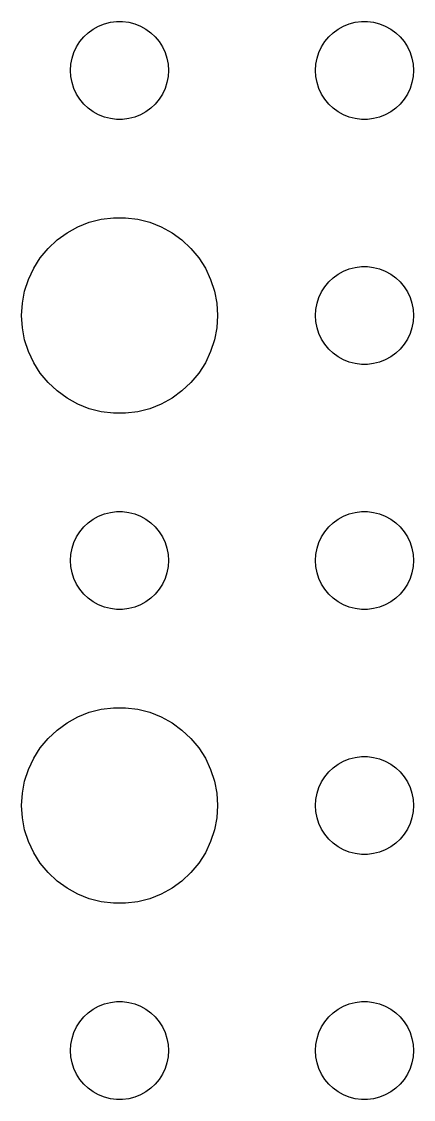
# Model space of a CAD drawing. Header units: metres. Extents: x -150 to 150, y -149 to 149.
# Drawn here: x -115.5 to -103.5, y -76.5 to -43.5 of the extents above; entities that cross this region are included whole.
import ezdxf

# ---------------------------------------------------------------- set-up
doc = ezdxf.new("R2010")
doc.units = ezdxf.units.M

msp = doc.modelspace()

# ---------------------------------------------------------------- linework, layer by layer
for p, q in [((-112.964, -43.5734), (-112.781, -43.5266)), ((-112.781, -43.5266), (-112.594, -43.503)), ((-112.594, -43.503), (-112.406, -43.503)), ((-112.406, -43.503), (-112.219, -43.5266)), ((-112.219, -43.5266), (-112.036, -43.5734)), ((-105.464, -43.5734), (-105.281, -43.5266)), ((-105.281, -43.5266), (-105.094, -43.503)), ((-105.094, -43.503), (-104.906, -43.503)), ((-104.906, -43.503), (-104.719, -43.5266)), ((-104.719, -43.5266), (-104.536, -43.5734)), ((-113.593, -43.9732), (-113.456, -43.8442)), ((-113.456, -43.8442), (-113.304, -43.7335)), ((-113.304, -43.7335), (-113.139, -43.6428)), ((-113.139, -43.6428), (-112.964, -43.5734)), ((-112.036, -43.5734), (-111.861, -43.6428)), ((-111.861, -43.6428), (-111.696, -43.7335)), ((-111.696, -43.7335), (-111.544, -43.8442)), ((-111.544, -43.8442), (-111.407, -43.9732)), ((-106.093, -43.9732), (-105.956, -43.8442)), ((-105.956, -43.8442), (-105.804, -43.7335)), ((-105.804, -43.7335), (-105.639, -43.6428)), ((-105.639, -43.6428), (-105.464, -43.5734)), ((-104.536, -43.5734), (-104.361, -43.6428)), ((-104.361, -43.6428), (-104.196, -43.7335)), ((-104.196, -43.7335), (-104.044, -43.8442)), ((-104.044, -43.8442), (-103.907, -43.9732)), ((-113.814, -44.2774), (-113.714, -44.1183)), ((-113.714, -44.1183), (-113.593, -43.9732)), ((-111.407, -43.9732), (-111.286, -44.1183)), ((-111.286, -44.1183), (-111.186, -44.2774)), ((-106.314, -44.2774), (-106.214, -44.1183)), ((-106.214, -44.1183), (-106.093, -43.9732)), ((-103.907, -43.9732), (-103.786, -44.1183)), ((-103.786, -44.1183), (-103.686, -44.2774)), ((-113.953, -44.627), (-113.895, -44.4478)), ((-113.895, -44.4478), (-113.814, -44.2774)), ((-111.186, -44.2774), (-111.105, -44.4478)), ((-111.105, -44.4478), (-111.047, -44.627)), ((-106.453, -44.627), (-106.395, -44.4478)), ((-106.395, -44.4478), (-106.314, -44.2774)), ((-103.686, -44.2774), (-103.605, -44.4478)), ((-103.605, -44.4478), (-103.547, -44.627)), ((-114, -45), (-113.988, -44.812)), ((-113.988, -44.812), (-113.953, -44.627)), ((-111.047, -44.627), (-111.012, -44.812)), ((-111.012, -44.812), (-111, -45)), ((-106.5, -45), (-106.488, -44.812)), ((-106.488, -44.812), (-106.453, -44.627)), ((-103.547, -44.627), (-103.512, -44.812)), ((-103.512, -44.812), (-103.5, -45)), ((-113.988, -45.188), (-114, -45)), ((-113.953, -45.373), (-113.988, -45.188)), ((-111.012, -45.188), (-111.047, -45.373)), ((-111, -45), (-111.012, -45.188)), ((-106.488, -45.188), (-106.5, -45)), ((-106.453, -45.373), (-106.488, -45.188)), ((-103.512, -45.188), (-103.547, -45.373)), ((-103.5, -45), (-103.512, -45.188)), ((-113.895, -45.5522), (-113.953, -45.373)), ((-111.047, -45.373), (-111.105, -45.5522)), ((-106.395, -45.5522), (-106.453, -45.373)), ((-103.547, -45.373), (-103.605, -45.5522)), ((-113.814, -45.7226), (-113.895, -45.5522)), ((-113.714, -45.8817), (-113.814, -45.7226)), ((-111.186, -45.7226), (-111.286, -45.8817)), ((-111.105, -45.5522), (-111.186, -45.7226)), ((-106.314, -45.7226), (-106.395, -45.5522)), ((-106.214, -45.8817), (-106.314, -45.7226)), ((-103.686, -45.7226), (-103.786, -45.8817)), ((-103.605, -45.5522), (-103.686, -45.7226)), ((-113.593, -46.0268), (-113.714, -45.8817)), ((-113.456, -46.1558), (-113.593, -46.0268)), ((-113.304, -46.2665), (-113.456, -46.1558)), ((-111.544, -46.1558), (-111.696, -46.2665)), ((-111.407, -46.0268), (-111.544, -46.1558)), ((-111.286, -45.8817), (-111.407, -46.0268)), ((-106.093, -46.0268), (-106.214, -45.8817)), ((-105.956, -46.1558), (-106.093, -46.0268)), ((-105.804, -46.2665), (-105.956, -46.1558)), ((-104.044, -46.1558), (-104.196, -46.2665)), ((-103.907, -46.0268), (-104.044, -46.1558)), ((-103.786, -45.8817), (-103.907, -46.0268)), ((-113.139, -46.3572), (-113.304, -46.2665)), ((-112.964, -46.4266), (-113.139, -46.3572)), ((-112.781, -46.4734), (-112.964, -46.4266)), ((-112.594, -46.497), (-112.781, -46.4734)), ((-112.406, -46.497), (-112.594, -46.497)), ((-112.219, -46.4734), (-112.406, -46.497)), ((-112.036, -46.4266), (-112.219, -46.4734)), ((-111.861, -46.3572), (-112.036, -46.4266)), ((-111.696, -46.2665), (-111.861, -46.3572)), ((-105.639, -46.3572), (-105.804, -46.2665)), ((-105.464, -46.4266), (-105.639, -46.3572)), ((-105.281, -46.4734), (-105.464, -46.4266)), ((-105.094, -46.497), (-105.281, -46.4734)), ((-104.906, -46.497), (-105.094, -46.497)), ((-104.719, -46.4734), (-104.906, -46.497)), ((-104.536, -46.4266), (-104.719, -46.4734)), ((-104.361, -46.3572), (-104.536, -46.4266)), ((-104.196, -46.2665), (-104.361, -46.3572)), ((-114.107, -49.967), (-113.777, -49.7855)), ((-113.777, -49.7855), (-113.427, -49.6468)), ((-113.427, -49.6468), (-113.062, -49.5531)), ((-113.062, -49.5531), (-112.688, -49.5059)), ((-112.688, -49.5059), (-112.312, -49.5059)), ((-112.312, -49.5059), (-111.938, -49.5531)), ((-111.938, -49.5531), (-111.573, -49.6468)), ((-111.573, -49.6468), (-111.223, -49.7855)), ((-111.223, -49.7855), (-110.893, -49.967)), ((-114.412, -50.1885), (-114.107, -49.967)), ((-110.893, -49.967), (-110.588, -50.1885)), ((-114.927, -50.7366), (-114.687, -50.4464)), ((-114.687, -50.4464), (-114.412, -50.1885)), ((-110.588, -50.1885), (-110.313, -50.4464)), ((-110.313, -50.4464), (-110.073, -50.7366)), ((-115.129, -51.0547), (-114.927, -50.7366)), ((-110.073, -50.7366), (-109.871, -51.0547)), ((-115.289, -51.3956), (-115.129, -51.0547)), ((-109.871, -51.0547), (-109.711, -51.3956)), ((-105.639, -51.1428), (-105.464, -51.0734)), ((-105.464, -51.0734), (-105.281, -51.0266)), ((-105.281, -51.0266), (-105.094, -51.003)), ((-105.094, -51.003), (-104.906, -51.003)), ((-104.906, -51.003), (-104.719, -51.0266)), ((-104.719, -51.0266), (-104.536, -51.0734)), ((-104.536, -51.0734), (-104.361, -51.1428)), ((-115.406, -51.7539), (-115.289, -51.3956)), ((-109.711, -51.3956), (-109.594, -51.7539)), ((-106.093, -51.4732), (-105.956, -51.3442)), ((-105.956, -51.3442), (-105.804, -51.2335)), ((-105.804, -51.2335), (-105.639, -51.1428)), ((-104.361, -51.1428), (-104.196, -51.2335)), ((-104.196, -51.2335), (-104.044, -51.3442)), ((-104.044, -51.3442), (-103.907, -51.4732)), ((-115.476, -52.124), (-115.406, -51.7539)), ((-109.594, -51.7539), (-109.524, -52.124)), ((-106.395, -51.9478), (-106.314, -51.7774)), ((-106.314, -51.7774), (-106.214, -51.6183)), ((-106.214, -51.6183), (-106.093, -51.4732)), ((-103.907, -51.4732), (-103.786, -51.6183)), ((-103.786, -51.6183), (-103.686, -51.7774)), ((-103.686, -51.7774), (-103.605, -51.9478)), ((-115.5, -52.5), (-115.476, -52.124)), ((-109.524, -52.124), (-109.5, -52.5)), ((-106.488, -52.312), (-106.453, -52.127)), ((-106.453, -52.127), (-106.395, -51.9478)), ((-103.605, -51.9478), (-103.547, -52.127)), ((-103.547, -52.127), (-103.512, -52.312)), ((-106.5, -52.5), (-106.488, -52.312)), ((-103.512, -52.312), (-103.5, -52.5)), ((-115.476, -52.876), (-115.5, -52.5)), ((-109.5, -52.5), (-109.524, -52.876)), ((-106.488, -52.688), (-106.5, -52.5)), ((-106.453, -52.873), (-106.488, -52.688)), ((-103.512, -52.688), (-103.547, -52.873)), ((-103.5, -52.5), (-103.512, -52.688)), ((-115.406, -53.2461), (-115.476, -52.876)), ((-109.524, -52.876), (-109.594, -53.2461)), ((-106.395, -53.0522), (-106.453, -52.873)), ((-106.314, -53.2226), (-106.395, -53.0522)), ((-103.605, -53.0522), (-103.686, -53.2226)), ((-103.547, -52.873), (-103.605, -53.0522)), ((-115.289, -53.6044), (-115.406, -53.2461)), ((-109.594, -53.2461), (-109.711, -53.6044)), ((-106.214, -53.3817), (-106.314, -53.2226)), ((-106.093, -53.5268), (-106.214, -53.3817)), ((-103.786, -53.3817), (-103.907, -53.5268)), ((-103.686, -53.2226), (-103.786, -53.3817)), ((-115.129, -53.9453), (-115.289, -53.6044)), ((-109.711, -53.6044), (-109.871, -53.9453)), ((-105.956, -53.6558), (-106.093, -53.5268)), ((-105.804, -53.7665), (-105.956, -53.6558)), ((-105.639, -53.8572), (-105.804, -53.7665)), ((-104.196, -53.7665), (-104.361, -53.8572)), ((-104.044, -53.6558), (-104.196, -53.7665)), ((-103.907, -53.5268), (-104.044, -53.6558)), ((-114.927, -54.2634), (-115.129, -53.9453)), ((-109.871, -53.9453), (-110.073, -54.2634)), ((-105.464, -53.9266), (-105.639, -53.8572)), ((-105.281, -53.9734), (-105.464, -53.9266)), ((-105.094, -53.997), (-105.281, -53.9734)), ((-104.906, -53.997), (-105.094, -53.997)), ((-104.719, -53.9734), (-104.906, -53.997)), ((-104.536, -53.9266), (-104.719, -53.9734)), ((-104.361, -53.8572), (-104.536, -53.9266)), ((-114.687, -54.5536), (-114.927, -54.2634)), ((-110.073, -54.2634), (-110.313, -54.5536)), ((-114.412, -54.8115), (-114.687, -54.5536)), ((-110.313, -54.5536), (-110.588, -54.8115)), ((-114.107, -55.033), (-114.412, -54.8115)), ((-113.777, -55.2145), (-114.107, -55.033)), ((-110.893, -55.033), (-111.223, -55.2145)), ((-110.588, -54.8115), (-110.893, -55.033)), ((-113.427, -55.3532), (-113.777, -55.2145)), ((-113.062, -55.4469), (-113.427, -55.3532)), ((-111.573, -55.3532), (-111.938, -55.4469)), ((-111.223, -55.2145), (-111.573, -55.3532)), ((-112.688, -55.4941), (-113.062, -55.4469)), ((-112.312, -55.4941), (-112.688, -55.4941)), ((-111.938, -55.4469), (-112.312, -55.4941)), ((-113.304, -58.7335), (-113.139, -58.6428)), ((-113.139, -58.6428), (-112.964, -58.5734)), ((-112.964, -58.5734), (-112.781, -58.5266)), ((-112.781, -58.5266), (-112.594, -58.503)), ((-112.594, -58.503), (-112.406, -58.503)), ((-112.406, -58.503), (-112.219, -58.5266)), ((-112.219, -58.5266), (-112.036, -58.5734)), ((-112.036, -58.5734), (-111.861, -58.6428)), ((-111.861, -58.6428), (-111.696, -58.7335)), ((-105.804, -58.7335), (-105.639, -58.6428)), ((-105.639, -58.6428), (-105.464, -58.5734)), ((-105.464, -58.5734), (-105.281, -58.5266)), ((-105.281, -58.5266), (-105.094, -58.503)), ((-105.094, -58.503), (-104.906, -58.503)), ((-104.906, -58.503), (-104.719, -58.5266)), ((-104.719, -58.5266), (-104.536, -58.5734)), ((-104.536, -58.5734), (-104.361, -58.6428)), ((-104.361, -58.6428), (-104.196, -58.7335)), ((-113.714, -59.1183), (-113.593, -58.9732)), ((-113.593, -58.9732), (-113.456, -58.8442)), ((-113.456, -58.8442), (-113.304, -58.7335)), ((-111.696, -58.7335), (-111.544, -58.8442)), ((-111.544, -58.8442), (-111.407, -58.9732)), ((-111.407, -58.9732), (-111.286, -59.1183)), ((-106.214, -59.1183), (-106.093, -58.9732)), ((-106.093, -58.9732), (-105.956, -58.8442)), ((-105.956, -58.8442), (-105.804, -58.7335)), ((-104.196, -58.7335), (-104.044, -58.8442)), ((-104.044, -58.8442), (-103.907, -58.9732)), ((-103.907, -58.9732), (-103.786, -59.1183)), ((-113.895, -59.4478), (-113.814, -59.2774)), ((-113.814, -59.2774), (-113.714, -59.1183)), ((-111.286, -59.1183), (-111.186, -59.2774)), ((-111.186, -59.2774), (-111.105, -59.4478)), ((-106.395, -59.4478), (-106.314, -59.2774)), ((-106.314, -59.2774), (-106.214, -59.1183)), ((-103.786, -59.1183), (-103.686, -59.2774)), ((-103.686, -59.2774), (-103.605, -59.4478)), ((-113.988, -59.812), (-113.953, -59.627)), ((-113.953, -59.627), (-113.895, -59.4478)), ((-111.105, -59.4478), (-111.047, -59.627)), ((-111.047, -59.627), (-111.012, -59.812)), ((-106.488, -59.812), (-106.453, -59.627)), ((-106.453, -59.627), (-106.395, -59.4478)), ((-103.605, -59.4478), (-103.547, -59.627)), ((-103.547, -59.627), (-103.512, -59.812)), ((-114, -60), (-113.988, -59.812)), ((-113.988, -60.188), (-114, -60)), ((-111.012, -59.812), (-111, -60)), ((-111, -60), (-111.012, -60.188)), ((-106.5, -60), (-106.488, -59.812)), ((-106.488, -60.188), (-106.5, -60)), ((-103.512, -59.812), (-103.5, -60)), ((-103.5, -60), (-103.512, -60.188)), ((-113.953, -60.373), (-113.988, -60.188)), ((-113.895, -60.5522), (-113.953, -60.373)), ((-111.047, -60.373), (-111.105, -60.5522)), ((-111.012, -60.188), (-111.047, -60.373)), ((-106.453, -60.373), (-106.488, -60.188)), ((-106.395, -60.5522), (-106.453, -60.373)), ((-103.547, -60.373), (-103.605, -60.5522)), ((-103.512, -60.188), (-103.547, -60.373)), ((-113.814, -60.7226), (-113.895, -60.5522)), ((-111.105, -60.5522), (-111.186, -60.7226)), ((-106.314, -60.7226), (-106.395, -60.5522)), ((-103.605, -60.5522), (-103.686, -60.7226)), ((-113.714, -60.8817), (-113.814, -60.7226)), ((-113.593, -61.0268), (-113.714, -60.8817)), ((-113.456, -61.1558), (-113.593, -61.0268)), ((-111.407, -61.0268), (-111.544, -61.1558)), ((-111.286, -60.8817), (-111.407, -61.0268)), ((-111.186, -60.7226), (-111.286, -60.8817)), ((-106.214, -60.8817), (-106.314, -60.7226)), ((-106.093, -61.0268), (-106.214, -60.8817)), ((-105.956, -61.1558), (-106.093, -61.0268)), ((-103.907, -61.0268), (-104.044, -61.1558)), ((-103.786, -60.8817), (-103.907, -61.0268)), ((-103.686, -60.7226), (-103.786, -60.8817)), ((-113.304, -61.2665), (-113.456, -61.1558)), ((-113.139, -61.3572), (-113.304, -61.2665)), ((-112.964, -61.4266), (-113.139, -61.3572)), ((-111.861, -61.3572), (-112.036, -61.4266)), ((-111.696, -61.2665), (-111.861, -61.3572)), ((-111.544, -61.1558), (-111.696, -61.2665)), ((-105.804, -61.2665), (-105.956, -61.1558)), ((-105.639, -61.3572), (-105.804, -61.2665)), ((-105.464, -61.4266), (-105.639, -61.3572)), ((-104.361, -61.3572), (-104.536, -61.4266)), ((-104.196, -61.2665), (-104.361, -61.3572)), ((-104.044, -61.1558), (-104.196, -61.2665)), ((-112.781, -61.4734), (-112.964, -61.4266)), ((-112.594, -61.497), (-112.781, -61.4734)), ((-112.406, -61.497), (-112.594, -61.497)), ((-112.219, -61.4734), (-112.406, -61.497)), ((-112.036, -61.4266), (-112.219, -61.4734)), ((-105.281, -61.4734), (-105.464, -61.4266)), ((-105.094, -61.497), (-105.281, -61.4734)), ((-104.906, -61.497), (-105.094, -61.497)), ((-104.719, -61.4734), (-104.906, -61.497)), ((-104.536, -61.4266), (-104.719, -61.4734)), ((-113.777, -64.7855), (-113.427, -64.6468)), ((-113.427, -64.6468), (-113.062, -64.5531)), ((-113.062, -64.5531), (-112.688, -64.5059)), ((-112.688, -64.5059), (-112.312, -64.5059)), ((-112.312, -64.5059), (-111.938, -64.5531)), ((-111.938, -64.5531), (-111.573, -64.6468)), ((-111.573, -64.6468), (-111.223, -64.7855)), ((-114.412, -65.1885), (-114.107, -64.967)), ((-114.107, -64.967), (-113.777, -64.7855)), ((-111.223, -64.7855), (-110.893, -64.967)), ((-110.893, -64.967), (-110.588, -65.1885)), ((-114.687, -65.4464), (-114.412, -65.1885)), ((-110.588, -65.1885), (-110.313, -65.4464)), ((-114.927, -65.7366), (-114.687, -65.4464)), ((-110.313, -65.4464), (-110.073, -65.7366)), ((-115.129, -66.0547), (-114.927, -65.7366)), ((-110.073, -65.7366), (-109.871, -66.0547)), ((-115.289, -66.3956), (-115.129, -66.0547)), ((-109.871, -66.0547), (-109.711, -66.3956)), ((-105.956, -66.3442), (-105.804, -66.2335)), ((-105.804, -66.2335), (-105.639, -66.1428)), ((-105.639, -66.1428), (-105.464, -66.0734)), ((-105.464, -66.0734), (-105.281, -66.0266)), ((-105.281, -66.0266), (-105.094, -66.003)), ((-105.094, -66.003), (-104.906, -66.003)), ((-104.906, -66.003), (-104.719, -66.0266)), ((-104.719, -66.0266), (-104.536, -66.0734)), ((-104.536, -66.0734), (-104.361, -66.1428)), ((-104.361, -66.1428), (-104.196, -66.2335)), ((-104.196, -66.2335), (-104.044, -66.3442)), ((-115.406, -66.7539), (-115.289, -66.3956)), ((-109.711, -66.3956), (-109.594, -66.7539)), ((-106.314, -66.7774), (-106.214, -66.6183)), ((-106.214, -66.6183), (-106.093, -66.4732)), ((-106.093, -66.4732), (-105.956, -66.3442)), ((-104.044, -66.3442), (-103.907, -66.4732)), ((-103.907, -66.4732), (-103.786, -66.6183)), ((-103.786, -66.6183), (-103.686, -66.7774)), ((-115.476, -67.124), (-115.406, -66.7539)), ((-109.594, -66.7539), (-109.524, -67.124)), ((-106.453, -67.127), (-106.395, -66.9478)), ((-106.395, -66.9478), (-106.314, -66.7774)), ((-103.686, -66.7774), (-103.605, -66.9478)), ((-103.605, -66.9478), (-103.547, -67.127)), ((-115.5, -67.5), (-115.476, -67.124)), ((-109.524, -67.124), (-109.5, -67.5)), ((-106.488, -67.312), (-106.453, -67.127)), ((-103.547, -67.127), (-103.512, -67.312)), ((-115.476, -67.876), (-115.5, -67.5)), ((-109.5, -67.5), (-109.524, -67.876)), ((-106.5, -67.5), (-106.488, -67.312)), ((-106.488, -67.688), (-106.5, -67.5)), ((-103.512, -67.312), (-103.5, -67.5)), ((-103.5, -67.5), (-103.512, -67.688)), ((-115.406, -68.2461), (-115.476, -67.876)), ((-109.524, -67.876), (-109.594, -68.2461)), ((-106.453, -67.873), (-106.488, -67.688)), ((-106.395, -68.0522), (-106.453, -67.873)), ((-103.547, -67.873), (-103.605, -68.0522)), ((-103.512, -67.688), (-103.547, -67.873)), ((-115.289, -68.6044), (-115.406, -68.2461)), ((-109.594, -68.2461), (-109.711, -68.6044)), ((-106.314, -68.2226), (-106.395, -68.0522)), ((-106.214, -68.3817), (-106.314, -68.2226)), ((-103.686, -68.2226), (-103.786, -68.3817)), ((-103.605, -68.0522), (-103.686, -68.2226)), ((-115.129, -68.9453), (-115.289, -68.6044)), ((-109.711, -68.6044), (-109.871, -68.9453)), ((-106.093, -68.5268), (-106.214, -68.3817)), ((-105.956, -68.6558), (-106.093, -68.5268)), ((-103.907, -68.5268), (-104.044, -68.6558)), ((-103.786, -68.3817), (-103.907, -68.5268)), ((-114.927, -69.2634), (-115.129, -68.9453)), ((-109.871, -68.9453), (-110.073, -69.2634)), ((-105.804, -68.7665), (-105.956, -68.6558)), ((-105.639, -68.8572), (-105.804, -68.7665)), ((-105.464, -68.9266), (-105.639, -68.8572)), ((-105.281, -68.9734), (-105.464, -68.9266)), ((-104.536, -68.9266), (-104.719, -68.9734)), ((-104.361, -68.8572), (-104.536, -68.9266)), ((-104.196, -68.7665), (-104.361, -68.8572)), ((-104.044, -68.6558), (-104.196, -68.7665)), ((-114.687, -69.5536), (-114.927, -69.2634)), ((-110.073, -69.2634), (-110.313, -69.5536)), ((-105.094, -68.997), (-105.281, -68.9734)), ((-104.906, -68.997), (-105.094, -68.997)), ((-104.719, -68.9734), (-104.906, -68.997)), ((-114.412, -69.8115), (-114.687, -69.5536)), ((-110.313, -69.5536), (-110.588, -69.8115)), ((-114.107, -70.033), (-114.412, -69.8115)), ((-110.588, -69.8115), (-110.893, -70.033)), ((-113.777, -70.2145), (-114.107, -70.033)), ((-113.427, -70.3532), (-113.777, -70.2145)), ((-111.223, -70.2145), (-111.573, -70.3532)), ((-110.893, -70.033), (-111.223, -70.2145)), ((-113.062, -70.4469), (-113.427, -70.3532)), ((-112.688, -70.4941), (-113.062, -70.4469)), ((-112.312, -70.4941), (-112.688, -70.4941)), ((-111.938, -70.4469), (-112.312, -70.4941)), ((-111.573, -70.3532), (-111.938, -70.4469)), ((-113.139, -73.6428), (-112.964, -73.5734)), ((-112.964, -73.5734), (-112.781, -73.5266)), ((-112.781, -73.5266), (-112.594, -73.503)), ((-112.594, -73.503), (-112.406, -73.503)), ((-112.406, -73.503), (-112.219, -73.5266)), ((-112.219, -73.5266), (-112.036, -73.5734)), ((-112.036, -73.5734), (-111.861, -73.6428)), ((-105.639, -73.6428), (-105.464, -73.5734)), ((-105.464, -73.5734), (-105.281, -73.5266)), ((-105.281, -73.5266), (-105.094, -73.503)), ((-105.094, -73.503), (-104.906, -73.503)), ((-104.906, -73.503), (-104.719, -73.5266)), ((-104.719, -73.5266), (-104.536, -73.5734)), ((-104.536, -73.5734), (-104.361, -73.6428)), ((-113.593, -73.9732), (-113.456, -73.8442)), ((-113.456, -73.8442), (-113.304, -73.7335)), ((-113.304, -73.7335), (-113.139, -73.6428)), ((-111.861, -73.6428), (-111.696, -73.7335)), ((-111.696, -73.7335), (-111.544, -73.8442)), ((-111.544, -73.8442), (-111.407, -73.9732)), ((-106.093, -73.9732), (-105.956, -73.8442)), ((-105.956, -73.8442), (-105.804, -73.7335)), ((-105.804, -73.7335), (-105.639, -73.6428)), ((-104.361, -73.6428), (-104.196, -73.7335)), ((-104.196, -73.7335), (-104.044, -73.8442)), ((-104.044, -73.8442), (-103.907, -73.9732)), ((-113.814, -74.2774), (-113.714, -74.1183)), ((-113.714, -74.1183), (-113.593, -73.9732)), ((-111.407, -73.9732), (-111.286, -74.1183)), ((-111.286, -74.1183), (-111.186, -74.2774)), ((-106.314, -74.2774), (-106.214, -74.1183)), ((-106.214, -74.1183), (-106.093, -73.9732)), ((-103.907, -73.9732), (-103.786, -74.1183)), ((-103.786, -74.1183), (-103.686, -74.2774)), ((-113.953, -74.627), (-113.895, -74.4478)), ((-113.895, -74.4478), (-113.814, -74.2774)), ((-111.186, -74.2774), (-111.105, -74.4478)), ((-111.105, -74.4478), (-111.047, -74.627)), ((-106.453, -74.627), (-106.395, -74.4478)), ((-106.395, -74.4478), (-106.314, -74.2774)), ((-103.686, -74.2774), (-103.605, -74.4478)), ((-103.605, -74.4478), (-103.547, -74.627)), ((-114, -75), (-113.988, -74.812)), ((-113.988, -74.812), (-113.953, -74.627)), ((-111.047, -74.627), (-111.012, -74.812)), ((-111.012, -74.812), (-111, -75)), ((-106.5, -75), (-106.488, -74.812)), ((-106.488, -74.812), (-106.453, -74.627)), ((-103.547, -74.627), (-103.512, -74.812)), ((-103.512, -74.812), (-103.5, -75)), ((-113.988, -75.188), (-114, -75)), ((-113.953, -75.373), (-113.988, -75.188)), ((-111.012, -75.188), (-111.047, -75.373)), ((-111, -75), (-111.012, -75.188)), ((-106.488, -75.188), (-106.5, -75)), ((-106.453, -75.373), (-106.488, -75.188)), ((-103.512, -75.188), (-103.547, -75.373)), ((-103.5, -75), (-103.512, -75.188)), ((-113.895, -75.5522), (-113.953, -75.373)), ((-113.814, -75.7226), (-113.895, -75.5522)), ((-111.105, -75.5522), (-111.186, -75.7226)), ((-111.047, -75.373), (-111.105, -75.5522)), ((-106.395, -75.5522), (-106.453, -75.373)), ((-106.314, -75.7226), (-106.395, -75.5522)), ((-103.605, -75.5522), (-103.686, -75.7226)), ((-103.547, -75.373), (-103.605, -75.5522)), ((-113.714, -75.8817), (-113.814, -75.7226)), ((-113.593, -76.0268), (-113.714, -75.8817)), ((-111.286, -75.8817), (-111.407, -76.0268)), ((-111.186, -75.7226), (-111.286, -75.8817)), ((-106.214, -75.8817), (-106.314, -75.7226)), ((-106.093, -76.0268), (-106.214, -75.8817)), ((-103.786, -75.8817), (-103.907, -76.0268)), ((-103.686, -75.7226), (-103.786, -75.8817)), ((-113.456, -76.1558), (-113.593, -76.0268)), ((-113.304, -76.2665), (-113.456, -76.1558)), ((-111.544, -76.1558), (-111.696, -76.2665)), ((-111.407, -76.0268), (-111.544, -76.1558)), ((-105.956, -76.1558), (-106.093, -76.0268)), ((-105.804, -76.2665), (-105.956, -76.1558)), ((-104.044, -76.1558), (-104.196, -76.2665)), ((-103.907, -76.0268), (-104.044, -76.1558)), ((-113.139, -76.3572), (-113.304, -76.2665)), ((-112.964, -76.4266), (-113.139, -76.3572)), ((-112.781, -76.4734), (-112.964, -76.4266)), ((-112.594, -76.497), (-112.781, -76.4734)), ((-112.406, -76.497), (-112.594, -76.497)), ((-112.219, -76.4734), (-112.406, -76.497)), ((-112.036, -76.4266), (-112.219, -76.4734)), ((-111.861, -76.3572), (-112.036, -76.4266)), ((-111.696, -76.2665), (-111.861, -76.3572)), ((-105.639, -76.3572), (-105.804, -76.2665)), ((-105.464, -76.4266), (-105.639, -76.3572)), ((-105.281, -76.4734), (-105.464, -76.4266)), ((-105.094, -76.497), (-105.281, -76.4734)), ((-104.906, -76.497), (-105.094, -76.497)), ((-104.719, -76.4734), (-104.906, -76.497)), ((-104.536, -76.4266), (-104.719, -76.4734)), ((-104.361, -76.3572), (-104.536, -76.4266)), ((-104.196, -76.2665), (-104.361, -76.3572))]:
    msp.add_line(p, q)

doc.saveas('drawing.dxf')
